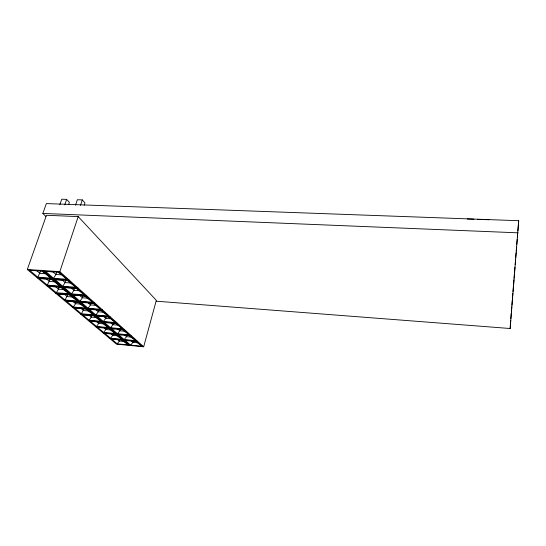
<?xml version="1.0" encoding="UTF-8"?>
<svg xmlns="http://www.w3.org/2000/svg" width="546" height="546" viewBox="0 0 546 546"><rect width="100%" height="100%" fill="white"/><g stroke="black" fill="none" stroke-linecap="round" stroke-linejoin="round"><path stroke-width="0.82" d="M156.238 301.194L510.155 328.515L510.701 320.263M510.155 328.515L518.7 220.707L46.349 203.583L42.841 213.425L45.857 216.421M510.81 318.611L511.213 313.547M511.349 311.862L511.759 306.797M511.895 305.105L512.305 300.041M512.441 298.355L512.851 293.291M512.987 291.605L513.39 286.541M513.527 284.848L513.936 279.784M514.073 278.098L514.482 273.034M514.619 271.348L514.96 267.124M515.165 264.592L515.567 259.527M515.704 257.842L516.113 252.778M516.25 251.092L516.591 246.867M516.796 244.335L517.205 239.271M517.342 237.585L517.745 232.521M517.881 230.835L518.7 220.707M143.673 346.792L156.32 300.348L78.201 216.598L46.465 215.274L27.3 269.492L116.503 344.137L143.673 346.792L59.814 271.669L27.3 269.492M133.436 340.718L132.985 342.349L130.583 345.133L125.171 340.438L130.985 340.581L132.985 342.349L137.305 342.758L142.103 346.26L130.583 345.133M127.013 335.053L126.549 336.677L124.14 339.544L118.53 334.678L121.929 334.773M119.827 339.421L119.362 341.038L117.206 343.83L111.623 339.141L114.059 339.202M120.345 329.183L119.881 330.801L117.458 333.749L111.637 328.699L114.68 328.801M113.193 333.77L112.729 335.38L110.565 338.254L104.777 333.394L109.753 333.531M113.425 323.082L112.954 324.693L110.531 327.736L104.477 322.495L109.937 322.693M106.327 327.873L105.835 329.511L103.672 332.473L97.673 327.429L102.764 327.593M106.238 316.741L105.76 318.352L103.331 321.498L97.045 316.045L109.487 317.11L115.602 322.577L103.331 321.498M99.181 321.792L98.689 323.423L96.526 326.474L90.295 321.239L96.383 321.457L98.689 323.423L103.167 323.819L108.285 327.539L96.526 326.474M98.771 310.155L98.28 311.766L95.843 315.008L89.312 309.336L101.959 310.387L108.32 316.073L95.843 315.008M91.769 315.472L91.271 317.096L89.107 320.243L82.63 314.803L88.875 315.056M91.25 302.498L90.499 304.907L88.063 308.258L81.258 302.354L86.302 302.607M84.064 308.906L81.395 313.773L74.659 308.115L82.61 308.531M83.163 295.359L82.398 297.768L79.962 301.228L72.877 295.079L85.954 296.096L92.854 302.259L79.962 301.228M76.31 301.262L75.532 303.692L73.376 307.036L66.366 301.16L78.87 302.163L85.708 308.06L73.376 307.036M74.734 287.919L73.956 290.329L71.526 293.905L64.135 287.496L77.436 288.486L84.637 294.915L71.526 293.905M67.704 294.956L65.029 300.034L57.733 293.912L66.08 294.403M65.943 280.166L65.158 282.569L62.722 286.275L55.009 279.586L62.305 280.057L65.158 282.569L70.161 282.93L76.065 287.257L62.722 286.275M84.186 205.248L84.971 202.9L82.303 199.904L77.348 199.734L75.491 205.228M59.289 286.739L58.483 289.168L56.34 292.738L48.731 286.357L55.665 286.766L58.483 289.168L63.336 289.53L69.089 293.721L56.34 292.738M80.46 205.412L82.303 199.904M59.814 271.669L78.201 216.598M57.043 271.26L55.965 274.474L53.542 278.31L45.489 271.321L59.268 272.256L67.117 279.265L53.542 278.31M50.218 279.047L47.277 285.135L39.346 278.474L46.471 278.938L49.413 281.436L54.347 281.791L60.244 286.09L47.277 285.135M68.584 204.682L69.383 202.354L66.632 199.372L61.746 199.208L59.848 204.654M41.046 270.188L37.831 277.204L29.539 270.25L42.929 271.15L51.024 278.132L37.831 277.204M64.756 204.839L66.632 199.372M467.267 218.966L473.955 219.212M477.3 219.328L489.004 219.758M42.841 213.425L517.908 232.821M97.843 316.079L101.037 316.209M90.131 309.37L95.864 309.637L98.28 311.766L102.962 312.155L108.32 316.073M42.929 271.15L41.926 271.103L50.348 277.641M67.185 301.201L72.939 301.481L75.532 303.692L80.228 304.074L85.708 308.06M59.268 272.256L58.108 272.195L67.117 279.265M73.642 295.12L79.777 295.461L82.398 297.768L87.237 298.15L92.854 302.259M64.919 287.544L71.226 287.919L73.956 290.329L78.877 290.697L84.637 294.915M44.963 273.717L39.947 273.375L36.875 270.761L29.539 270.25M61.056 274.822L55.965 274.474L52.989 271.847L45.489 271.321M37.162 277.743L69.11 279.996M39.346 278.474L52.498 279.409L60.244 286.09M55.009 279.586L68.55 280.548L76.065 287.257M46.601 285.647L78.003 287.967M58.101 286.95L61.664 287.319L69.089 293.721M72.877 288.042L77.436 288.486M48.731 286.357L61.664 287.319M55.658 293.222L86.527 295.598M82.214 295.645L85.954 296.096M57.733 293.912L70.448 294.895L77.566 301.037L65.029 300.034M77.566 301.037L71.949 296.949L67.178 296.58L64.483 294.274M64.339 300.491L94.697 302.921M75.3 301.672L78.87 302.163M88.78 302.757L92.765 303.078L100.054 308.804M81.258 302.354L94.117 303.385L100.744 309.302L88.063 308.258M95.257 305.296L90.499 304.907L87.988 302.689M72.686 307.466L102.539 309.944M98.219 309.828L101.959 310.387M74.659 308.115L86.964 309.138L93.53 314.81L81.395 313.773M93.53 314.81L88.172 310.913L83.558 310.531L81.061 308.401M80.699 314.175L110.074 316.694M91.919 315.322L94.731 315.847L101.051 321.294L89.107 320.243M104.975 316.441L108.06 316.707L115.602 322.577M82.63 314.803L94.731 315.847M101.051 321.294L95.816 317.492L91.271 317.096L89.469 315.568M110.36 318.755L105.76 318.352L103.433 316.305M88.404 320.625L117.315 323.177M112.995 322.925L115.274 323.13L122.604 328.835L110.531 327.736M90.295 321.239L102.204 322.29L108.285 327.539M104.477 322.495L116.721 323.58L122.604 328.835M117.486 325.102L112.954 324.693L110.715 322.727M95.83 326.836L124.276 329.422M106.566 327.887L108.04 328.023L115.254 333.545L103.672 332.473M118.475 328.972L120.714 329.17M97.673 327.429L109.398 328.501L115.254 333.545M111.637 328.699L123.683 329.798L129.347 334.862L117.458 333.749M110.244 329.914L105.835 329.511L104.17 328.091M129.347 334.862L124.338 331.204L119.881 330.801L117.724 328.904M102.976 332.814L130.985 335.428M125.949 334.985L128.153 335.189M104.777 333.394L116.325 334.473L121.963 339.339L110.565 338.254M118.53 334.678L130.385 335.79L135.845 340.663L124.14 339.544M121.349 338.895L117.062 335.783L112.729 335.38L111.118 334.009M135.845 340.663L130.944 337.094L126.549 336.677L124.474 334.848M109.862 338.581L137.442 341.216M111.623 339.141L123 340.233L128.44 344.922L117.206 343.83M125.171 340.438L136.848 341.557L142.103 346.26M128.44 344.922L123.635 341.448L119.362 341.038L117.301 339.278M68.55 280.548L67.335 280.412L70.161 282.93M52.498 279.409L51.433 279.286L54.347 281.791M70.448 294.895L69.274 294.649L71.949 296.949M86.964 309.138L85.702 308.79L88.172 310.913M102.204 322.29L100.88 321.853L103.167 323.819M136.848 341.557L135.326 340.997L137.305 342.758M116.325 334.473L114.94 333.961L117.062 335.783M60.545 287.128L63.336 289.53M77.655 301.863L80.228 304.074M93.441 315.452L95.816 317.492M121.594 339.687L123.635 341.448M43.434 270.57L130.009 345.461M76.174 288.288L78.877 290.697M84.644 295.836L87.237 298.15M100.566 310.026L102.962 312.155M122.208 329.306L124.338 331.204M129.402 335.715L130.944 337.094"/></g></svg>
